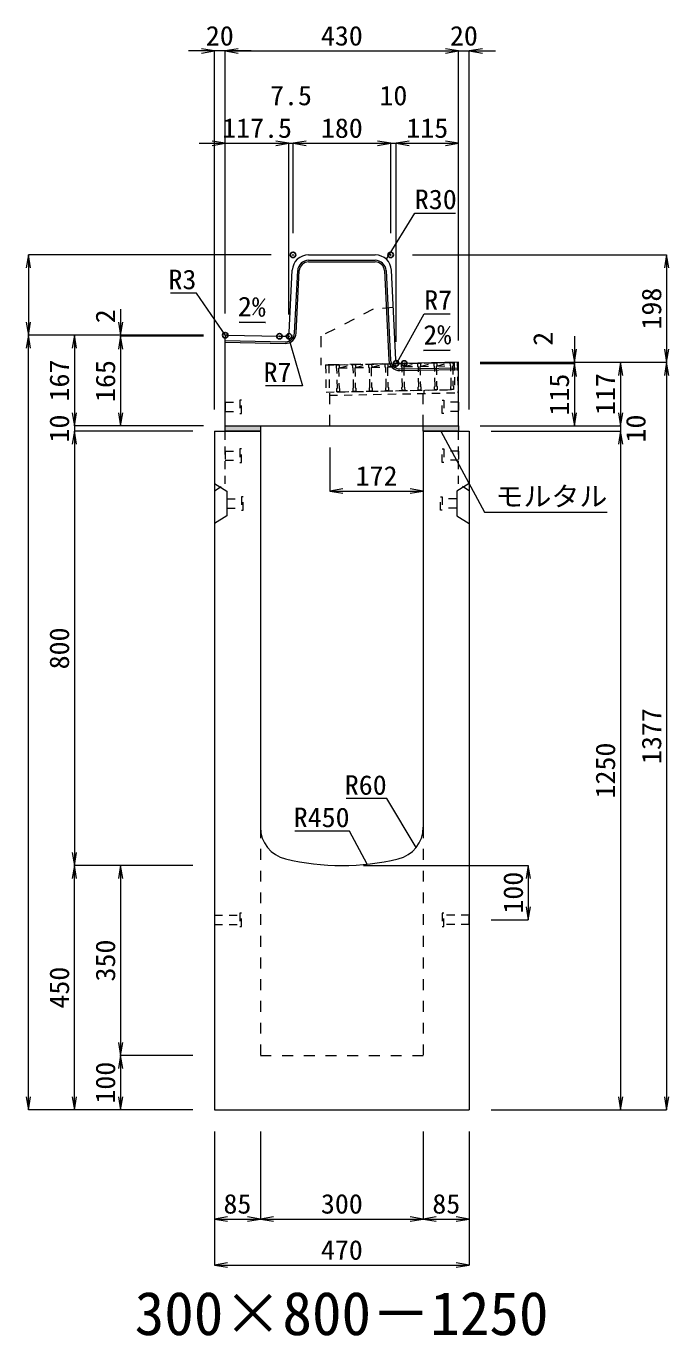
# Model space of a CAD drawing. Units: millimetres at full size. Extents: x -22536 to 51867, y -19720 to 38340.
# Drawn here: x 19818 to 21003, y 9434 to 11846 of the extents above; entities that cross this region are included whole.
import ezdxf
from ezdxf.enums import TextEntityAlignment as Align

# ---------------------------------------------------------------- set-up
doc = ezdxf.new("R2010")
doc.units = ezdxf.units.MM
doc.header["$LTSCALE"] = 20
doc.header["$PDMODE"] = 32
doc.header["$PDSIZE"] = 10
doc.linetypes.add('USER1', pattern=[2, 1, -1])
doc.linetypes.add('USER2', pattern=[1.35, 0.75, -0.6])
for name, color, linetype, lineweight in [('インサート', 3, 'USER2', 9), ('グレーチング', 7, 'USER2', 5), ('モルタル', 7, 'Continuous', 9), ('受枠', 3, 'USER2', 9), ('寸法線', 7, 'Continuous', 13), ('引出線', 4, 'Continuous', 13), ('本体', 2, 'Continuous', 13), ('目地', 132, 'Continuous', 5)]:
    doc.layers.add(name, color=color, linetype=linetype, lineweight=lineweight)
doc.layers.add('作業エリア', color=11, linetype='Continuous')
doc.layers.add('文字', color=7, linetype='Continuous')
doc.styles.add('ＭＳ 明朝', font='')
doc.styles.get('ＭＳ 明朝').set_extended_font_data('MS Mincho')

# ---------------------------------------------------------------- blocks, each defined once
blk = doc.blocks.new('open_arrow')
at = {"color": 0, "linetype": 'Continuous', "lineweight": -2}
blk.add_lwpolyline([(7.5, 1.25), (0, 0), (7.5, -1.25)], dxfattribs=at)

msp = doc.modelspace()

# ---------------------------------------------------------------- hatches: boundary and pattern name
at = {"layer": 'モルタル'}
for points in [[(20250, 11100), (20250, 11110), (20185, 11110), (20185, 11100)], [(20615, 11100), (20615, 11110), (20550, 11110), (20550, 11100)]]:
    msp.add_hatch(color=256, dxfattribs=at).paths.add_polyline_path(points)

# ---------------------------------------------------------------- linework, layer by layer
at = {"layer": 'インサート'}
for p, q in [((20185, 11153.5), (20212, 11153.5)), ((20185, 11153.5), (20185, 11136.5)), ((20215, 11157.5), (20212, 11157.5)), ((20212, 11157.5), (20212, 11132.5)), ((20215, 11132.5), (20215, 11157.5)), ((20585, 11157.5), (20588, 11157.5)), ((20585, 11132.5), (20585, 11157.5)), ((20588, 11157.5), (20588, 11132.5)), ((20615, 11153.5), (20588, 11153.5)), ((20615, 11153.5), (20615, 11136.5)), ((20185, 11136.5), (20212, 11136.5)), ((20212, 11132.5), (20215, 11132.5)), ((20588, 11132.5), (20585, 11132.5)), ((20615, 11136.5), (20588, 11136.5)), ((20185, 11063.5), (20212, 11063.5)), ((20185, 11063.5), (20185, 11046.5)), ((20215, 11067.5), (20212, 11067.5)), ((20212, 11067.5), (20212, 11042.5)), ((20215, 11042.5), (20215, 11067.5)), ((20585, 11067.5), (20588, 11067.5)), ((20585, 11042.5), (20585, 11067.5)), ((20588, 11067.5), (20588, 11042.5)), ((20615, 11063.5), (20588, 11063.5)), ((20615, 11063.5), (20615, 11046.5)), ((20185, 11046.5), (20212, 11046.5)), ((20212, 11042.5), (20215, 11042.5)), ((20588, 11042.5), (20585, 11042.5)), ((20615, 11046.5), (20588, 11046.5)), ((20218.2, 10979.5), (20215.2, 10979.5)), ((20215.2, 10979.5), (20215.2, 10954.5)), ((20218.2, 10954.5), (20218.2, 10979.5)), ((20581.8, 10979.5), (20584.8, 10979.5)), ((20581.8, 10954.5), (20581.8, 10979.5)), ((20584.8, 10979.5), (20584.8, 10954.5)), ((20188.2, 10975.5), (20215.2, 10975.5)), ((20188.2, 10975.5), (20188.2, 10958.5)), ((20188.2, 10958.5), (20215.2, 10958.5)), ((20215.2, 10954.5), (20218.2, 10954.5)), ((20584.8, 10954.5), (20581.8, 10954.5)), ((20611.8, 10975.5), (20584.8, 10975.5)), ((20611.8, 10958.5), (20584.8, 10958.5)), ((20611.8, 10975.5), (20611.8, 10958.5)), ((20165, 10208.5), (20212, 10208.5)), ((20165, 10208.5), (20165, 10191.5)), ((20215, 10212.5), (20212, 10212.5)), ((20212, 10212.5), (20212, 10187.5)), ((20215, 10187.5), (20215, 10212.5)), ((20588, 10212.5), (20585, 10212.5)), ((20585, 10212.5), (20585, 10187.5)), ((20588, 10187.5), (20588, 10212.5)), ((20635, 10208.5), (20588, 10208.5)), ((20635, 10191.5), (20635, 10208.5)), ((20165, 10191.5), (20212, 10191.5)), ((20212, 10187.5), (20215, 10187.5)), ((20585, 10187.5), (20588, 10187.5)), ((20635, 10191.5), (20588, 10191.5))]:
    msp.add_line(p, q, dxfattribs=at)
at = {"layer": 'グレーチング'}
for p, q in [((20389.92, 11222.5), (20604.88, 11226.8)), ((20395.04, 11216.6), (20419.92, 11223.1)), ((20425.04, 11217.2), (20449.91, 11223.7)), ((20455.03, 11217.8), (20479.91, 11224.3)), ((20455.03, 11217.8), (20480.03, 11218.3)), ((20485.03, 11218.4), (20509.9, 11224.9)), ((20485.03, 11218.4), (20510.02, 11218.9)), ((20515.02, 11219), (20539.89, 11225.5)), ((20515.02, 11219), (20540.01, 11219.5)), ((20545.01, 11219.6), (20569.89, 11226.1)), ((20545.01, 11219.6), (20570.01, 11220.1)), ((20575.01, 11220.2), (20599.88, 11226.7)), ((20575.01, 11220.2), (20600, 11220.7)), ((20395.04, 11216.6), (20420.04, 11217.1)), ((20425.04, 11217.2), (20450.03, 11217.7)), ((20390.92, 11172.51), (20605.88, 11176.81))]:
    msp.add_line(p, q, dxfattribs=at)
for points in [[(20389.92, 11222.5), (20394.92, 11222.6), (20395.04, 11216.6), (20394.06, 11215.58), (20394.78, 11179.59), (20395.8, 11178.61), (20395.92, 11172.61), (20390.92, 11172.51), (20390.8, 11178.51), (20391.78, 11179.53), (20391.06, 11215.52), (20390.04, 11216.5)], [(20419.92, 11223.1), (20424.92, 11223.2), (20425.04, 11217.2), (20424.06, 11216.18), (20424.78, 11180.19), (20425.8, 11179.21), (20425.92, 11173.21), (20420.92, 11173.11), (20420.8, 11179.11), (20421.78, 11180.13), (20421.06, 11216.12), (20420.04, 11217.1)], [(20449.91, 11223.7), (20454.91, 11223.8), (20455.03, 11217.8), (20454.05, 11216.78), (20454.77, 11180.79), (20455.79, 11179.81), (20455.91, 11173.81), (20450.91, 11173.71), (20450.79, 11179.71), (20451.77, 11180.73), (20451.05, 11216.72), (20450.03, 11217.7)], [(20479.91, 11224.3), (20484.91, 11224.4), (20485.03, 11218.4), (20484.05, 11217.38), (20484.77, 11181.39), (20485.79, 11180.41), (20485.91, 11174.41), (20480.91, 11174.31), (20480.79, 11180.31), (20481.77, 11181.33), (20481.05, 11217.32), (20480.03, 11218.3)], [(20509.9, 11224.9), (20514.9, 11225), (20515.02, 11219), (20514.04, 11217.98), (20514.76, 11181.99), (20515.78, 11181.01), (20515.9, 11175.01), (20510.9, 11174.91), (20510.78, 11180.91), (20511.76, 11181.93), (20511.04, 11217.92), (20510.02, 11218.9)], [(20539.89, 11225.5), (20544.89, 11225.6), (20545.01, 11219.6), (20544.03, 11218.58), (20544.75, 11182.59), (20545.77, 11181.61), (20545.89, 11175.61), (20540.89, 11175.51), (20540.77, 11181.51), (20541.75, 11182.53), (20541.03, 11218.52), (20540.01, 11219.5)], [(20569.89, 11226.1), (20574.89, 11226.2), (20575.01, 11220.2), (20574.03, 11219.18), (20574.75, 11183.19), (20575.77, 11182.21), (20575.89, 11176.21), (20570.89, 11176.11), (20570.77, 11182.11), (20571.75, 11183.13), (20571.03, 11219.12), (20570.01, 11220.1)], [(20599.88, 11226.7), (20604.88, 11226.8), (20605, 11220.8), (20604.02, 11219.78), (20604.74, 11183.79), (20605.76, 11182.81), (20605.88, 11176.81), (20600.88, 11176.71), (20600.76, 11182.71), (20601.74, 11183.73), (20601.02, 11219.72), (20600, 11220.7)]]:
    msp.add_lwpolyline(points, close=True, dxfattribs=at)
at = {"layer": 'モルタル'}
for points in [[(20185, 11110), (20250, 11110), (20250, 11100), (20185, 11100)], [(20550, 11110), (20615, 11110), (20615, 11100), (20550, 11100)]]:
    msp.add_lwpolyline(points, close=True, dxfattribs=at)
at = {"layer": '作業エリア'}
for p in [(20310, 11425), (20490, 11425), (20185, 11277), (20285, 11275), (20302.5, 11275), (20500, 11225), (20515, 11225)]:
    msp.add_point(p, dxfattribs=at)
at = {"layer": '受枠'}
for p, q in [((20369.93, 11222.1), (20612.88, 11226.96)), ((20369.93, 11222.1), (20370.93, 11172.11)), ((20375.93, 11222.22), (20377.05, 11166.23)), ((20606.88, 11226.84), (20607.88, 11176.85)), ((20612.88, 11226.96), (20614, 11170.97)), ((20370.93, 11172.11), (20607.88, 11176.85)), ((20377.05, 11166.23), (20614, 11170.97)), ((20550.89, 11175.71), (20551.01, 11169.71))]:
    msp.add_line(p, q, dxfattribs=at)
at = {"layer": '寸法線'}
for p, q in [((20233, 11800.58), (20117, 11800.58)), ((20165, 11140), (20165, 11800.58)), ((20185, 11800.58), (20615, 11800.58)), ((20185, 11317), (20185, 11800.58)), ((20185, 11317), (20185, 11800.58)), ((20567, 11800.58), (20683, 11800.58)), ((20615, 11267), (20615, 11800.58)), ((20615, 11267), (20615, 11800.58)), ((20635, 11140), (20635, 11800.58)), ((20137, 11630.58), (20302.5, 11630.58)), ((20185, 11317), (20185, 11630.58)), ((20254.5, 11630.58), (20358, 11630.58)), ((20302.5, 11315), (20302.5, 11630.58)), ((20302.5, 11315), (20302.5, 11630.58)), ((20310, 11465), (20310, 11630.58)), ((20310, 11630.58), (20490, 11630.58)), ((20310, 11465), (20310, 11630.58)), ((20442, 11630.58), (20548, 11630.58)), ((20490, 11465), (20490, 11630.58)), ((20490, 11465), (20490, 11630.58)), ((20500, 11265), (20500, 11630.58)), ((20500, 11630.58), (20615, 11630.58)), ((20500, 11265), (20500, 11630.58)), ((20615, 11267), (20615, 11630.58)), ((19822.06, 11425), (19822.06, 11277)), ((20270, 11425), (19822.06, 11425)), ((20530, 11425), (20998.78, 11425)), ((20998.78, 11425), (20998.78, 11227)), ((19992.06, 11325), (19992.06, 11227)), ((20145, 11277), (19822.06, 11277)), ((19822.06, 9850), (19822.06, 11277)), ((20145, 11277), (19822.06, 11277)), ((19907.06, 11277), (19907.06, 11110)), ((20145, 11277), (19907.06, 11277)), ((20145, 11277), (19992.06, 11277)), ((20145, 11275), (19992.06, 11275)), ((19992.06, 11275), (19992.06, 11110)), ((20145, 11275), (19992.06, 11275)), ((20828.78, 11275), (20828.78, 11177)), ((20655, 11227), (20828.78, 11227)), ((20655, 11227), (20913.78, 11227)), ((20655, 11227), (20998.78, 11227)), ((20655, 11227), (20998.78, 11227)), ((20655, 11225), (20828.78, 11225)), ((20655, 11225), (20828.78, 11225)), ((20828.78, 11225), (20828.78, 11110)), ((20913.78, 11227), (20913.78, 11110)), ((20998.78, 11227), (20998.78, 9850)), ((19907.06, 11158), (19907.06, 11052)), ((20913.78, 11158), (20913.78, 11052)), ((20145, 11110), (19907.06, 11110)), ((20145, 11110), (19907.06, 11110)), ((20125, 11100), (19907.06, 11100)), ((19907.06, 11100), (19907.06, 10300)), ((20125, 11100), (19907.06, 11100)), ((20145, 11110), (19992.06, 11110)), ((20655, 11110), (20828.78, 11110)), ((20655, 11110), (20913.78, 11110)), ((20655, 11110), (20913.78, 11110)), ((20675, 11100), (20913.78, 11100)), ((20675, 11100), (20913.78, 11100)), ((20913.78, 11100), (20913.78, 9850)), ((20378, 11070), (20378, 10989.77)), ((20378, 10989.77), (20550, 10989.77)), ((20125, 10300), (19907.06, 10300)), ((19907.06, 9850), (19907.06, 10300)), ((20125, 10300), (19907.06, 10300)), ((19992.06, 10300), (19992.06, 9950)), ((20125, 10300), (19992.06, 10300)), ((20440, 10300), (20743.78, 10300)), ((20743.78, 10300), (20743.78, 10200)), ((20675, 10200), (20743.78, 10200)), ((20125, 9950), (19992.06, 9950)), ((19992.06, 9950), (19992.06, 9850)), ((20125, 9950), (19992.06, 9950)), ((20125, 9850), (19822.06, 9850)), ((20125, 9850), (19907.06, 9850)), ((20125, 9850), (19992.06, 9850)), ((20675, 9850), (20913.78, 9850)), ((20675, 9850), (20998.78, 9850)), ((20165, 9810), (20165, 9648.84)), ((20165, 9810), (20165, 9563.84)), ((20250, 9810), (20250, 9648.84)), ((20250, 9810), (20250, 9648.84)), ((20550, 9810), (20550, 9648.84)), ((20550, 9810), (20550, 9648.84)), ((20635, 9810), (20635, 9648.84)), ((20635, 9810), (20635, 9563.84)), ((20165, 9648.84), (20250, 9648.84)), ((20250, 9648.84), (20550, 9648.84)), ((20550, 9648.84), (20635, 9648.84)), ((20165, 9563.84), (20635, 9563.84))]:
    msp.add_line(p, q, dxfattribs=at)
at = {"layer": '引出線'}
for points in [[(20482.14, 11416.74), (20534.6, 11502.07), (20609.27, 11502.07)], [(20185.9, 11276.08), (20131.83, 11354.5), (20084.11, 11354.5)], [(20501.83, 11226.93), (20551.86, 11316.53), (20599.79, 11316.53)], [(20259.18, 11300.18), (20210.44, 11301.15), (20259.18, 11300.18)], [(20300.67, 11276.93), (20327.18, 11183.56), (20259.25, 11183.56)], [(20550.86, 11248.59), (20599.57, 11249.56), (20550.83, 11248.59)], [(20582.5, 11100), (20663.13, 10950.97), (20889.05, 10950.97)], [(20537.07, 10333.32), (20482.66, 10423.21), (20407.98, 10423.21)], [(20446.44, 10302.4), (20414.22, 10363.55), (20313.21, 10363.55)]]:
    msp.add_lwpolyline(points, dxfattribs=at)
at = {"layer": '本体'}
for p, q in [((20338.54, 11425), (20461.46, 11425)), ((20302.83, 11281.65), (20308.57, 11396.5)), ((20499.67, 11231.65), (20491.43, 11396.5)), ((20185, 11110), (20185, 11273.94)), ((20188.06, 11276.94), (20285, 11275)), ((20285, 11275), (20295.84, 11275)), ((20515, 11225), (20506.66, 11225)), ((20615, 11227), (20515, 11225)), ((20615, 11110), (20615, 11227)), ((20165, 11100), (20165, 9850)), ((20165, 11100), (20250, 11100)), ((20185, 11110), (20615, 11110)), ((20250, 11100), (20250, 10370.53)), ((20550, 11100), (20635, 11100)), ((20550, 11100), (20550, 10370.53)), ((20635, 11100), (20635, 9850)), ((20165, 9850), (20635, 9850))]:
    msp.add_line(p, q, dxfattribs=at)
at = {"layer": '本体', "linetype": 'USER1'}
for p, q in [((20458, 11325), (20361, 11275)), ((20494.85, 11328), (20458, 11325)), ((20361, 11275), (20361, 11221.92)), ((20515, 11225), (20361, 11221.92)), ((20378, 11110), (20378, 11172.25)), ((20550, 11110), (20550, 11175.69))]:
    msp.add_line(p, q, dxfattribs=at)
at = {"layer": '本体', "linetype": 'USER2', "lineweight": 9}
for p, q in [((20185, 11003), (20185, 11100)), ((20615, 11003), (20615, 11100)), ((20165, 10990.5), (20185, 11003)), ((20635, 10990.5), (20615, 11003))]:
    msp.add_line(p, q, dxfattribs=at)
at = {"layer": '本体', "lineweight": 9}
for p, q in [((20165, 11004), (20188.2, 10989.5)), ((20634.58, 11003.74), (20611.8, 10989.5)), ((20188.2, 10989.5), (20188.2, 10944.5)), ((20611.8, 10989.5), (20611.8, 10944.5)), ((20188.2, 10944.5), (20165, 10930)), ((20611.8, 10944.5), (20635, 10930))]:
    msp.add_line(p, q, dxfattribs=at)
at = {"layer": '本体', "linetype": 'USER1', "lineweight": 15}
for p, q in [((20250, 10370.53), (20250, 9950)), ((20550, 10370.53), (20550, 9950)), ((20250, 9950), (20550, 9950))]:
    msp.add_line(p, q, dxfattribs=at)
at = {"layer": '本体'}
for centre, radius, start, end in [((20338.54, 11395), 30, 90, 177.13759), ((20461.46, 11395), 30, 2.86241, 90), ((20188, 11273.94), 3, 88.85424, 180), ((20295.84, 11282), 7, 270, 357.13759), ((20506.66, 11232), 7, 182.86241, 270), ((20310, 10370.53), 60, 180, 256.65764), ((20490, 10370.53), 60, 283.34236, 0), ((20400, 10750), 450, 256.65764, 283.34236)]:
    msp.add_arc(centre, radius, start, end, dxfattribs=at)
at = {"layer": '目地'}
for p, q in [((20338.54, 11415), (20461.46, 11415)), ((20338.54, 11412), (20461.46, 11412)), ((20312.81, 11280.94), (20318.56, 11396)), ((20315.81, 11280.79), (20321.56, 11395.85)), ((20478.44, 11395.85), (20486.69, 11230.84)), ((20481.44, 11396), (20489.69, 11230.99)), ((20185, 11267), (20295.49, 11264.79)), ((20185, 11264), (20295.43, 11261.79)), ((20507.01, 11214.84), (20615, 11217)), ((20507.07, 11211.84), (20615, 11214))]:
    msp.add_line(p, q, dxfattribs=at)
for centre, radius, start, end in [((20338.54, 11395), 20, 90, 177.13759), ((20338.54, 11395), 17, 90, 177.13759), ((20461.46, 11395), 20, 2.86241, 90), ((20461.46, 11395), 17, 2.86241, 90), ((20295.83, 11281.78), 20, 268.85424, 357.13759), ((20295.83, 11281.78), 17, 268.85424, 357.13759), ((20506.67, 11231.83), 20, 182.86241, 271.14576), ((20506.67, 11231.83), 17, 182.86241, 271.14576)]:
    msp.add_arc(centre, radius, start, end, dxfattribs=at)

# ---------------------------------------------------------------- block references
at = {"layer": '寸法線', "xscale": 3.2, "yscale": 3.2}
for p, rotation in [((20165, 11800.58), 180), ((20615, 11800.58), 180), ((20615, 11800.58), 180), ((20185, 11630.58), 180), ((20302.5, 11630.58), 180), ((20302.5, 11630.58), 180), ((20490, 11630.58), 180), ((20490, 11630.58), 180), ((20615, 11630.58), 180), ((19822.06, 11425), 270), ((20998.78, 11425), 270), ((19822.06, 11277), 90), ((19992.06, 11277), 90), ((19822.06, 11277), 270), ((19907.06, 11277), 270), ((19992.06, 11275), 270), ((19992.06, 11275), 270), ((20828.78, 11227), 90), ((20998.78, 11227), 90), ((20828.78, 11225), 270), ((20828.78, 11225), 270), ((20913.78, 11227), 270), ((20998.78, 11227), 270), ((19907.06, 11110), 90), ((19907.06, 11110), 90), ((19992.06, 11110), 90), ((20828.78, 11110), 90), ((20913.78, 11110), 90), ((20913.78, 11110), 90), ((19907.06, 11100), 270), ((19907.06, 11100), 270), ((20913.78, 11100), 270), ((20913.78, 11100), 270), ((20550, 10989.77), 180), ((19907.06, 10300), 90), ((19907.06, 10300), 270), ((19992.06, 10300), 270), ((20743.78, 10300), 270), ((20743.78, 10200), 90), ((19992.06, 9950), 90), ((19992.06, 9950), 270), ((19822.06, 9850), 90), ((19907.06, 9850), 90), ((19992.06, 9850), 90), ((20913.78, 9850), 90), ((20998.78, 9850), 90), ((20250, 9648.84), 180), ((20550, 9648.84), 180), ((20635, 9648.84), 180), ((20635, 9563.84), 180)]:
    msp.add_blockref('open_arrow', p, dxfattribs=dict(at, rotation=rotation))
for p in [(20185, 11800.58), (20185, 11800.58), (20635, 11800.58), (20310, 11630.58), (20310, 11630.58), (20500, 11630.58), (20500, 11630.58), (20378, 10989.77), (20165, 9648.84), (20250, 9648.84), (20550, 9648.84), (20165, 9563.84)]:
    msp.add_blockref('open_arrow', p, dxfattribs=at)
at = {"layer": '引出線', "xscale": 0.0533, "yscale": 0.0533}
for p, rotation in [((20482.14, 11416.74), 58.4), ((20259.18, 11300.18), 178.9), ((20185.9, 11276.08), 124.6), ((20300.67, 11276.93), 285.9), ((20550.86, 11248.59), 1.1), ((20501.83, 11226.93), 60.8), ((20582.5, 11100), 298.4), ((20537.07, 10333.32), 121.2), ((20446.44, 10302.4), 117.8)]:
    msp.add_blockref('open_arrow', p, dxfattribs=dict(at, rotation=rotation))

# ---------------------------------------------------------------- texts
at = {"layer": '寸法線', "style": 'ＭＳ 明朝', "width": 1.05}
for s, p in [('20', (20175, 11828.58)), ('430', (20400, 11828.58)), ('20', (20625, 11828.58)), ('7.5', (20306.25, 11718.58)), ('10', (20495, 11718.58)), ('117.5', (20243.75, 11658.58)), ('180', (20400, 11658.58)), ('115', (20557.5, 11658.58)), ('172', (20464, 11017.77)), ('85', (20207.5, 9676.84)), ('300', (20400, 9676.84)), ('85', (20592.5, 9676.84)), ('470', (20400, 9591.84))]:
    msp.add_text(s, height=36.03, dxfattribs=at).set_placement(p, align=Align.MIDDLE_CENTER)
for s, p in [('198', (20970.78, 11326)), ('2', (19964.06, 11311.82)), ('2', (20770.78, 11270.34)), ('167', (19879.06, 11193.5)), ('165', (19964.06, 11192.5)), ('115', (20800.78, 11167.5)), ('117', (20885.78, 11168.5)), ('10', (19879.06, 11105)), ('10', (20941.78, 11105)), ('800', (19879.06, 10700)), ('1377', (20970.78, 10538.5)), ('1250', (20885.78, 10475)), ('100', (20715.78, 10250)), ('350', (19964.06, 10125)), ('450', (19879.06, 10075)), ('100', (19964.06, 9900))]:
    msp.add_text(s, height=36.03, rotation=90, dxfattribs=at).set_placement(p, align=Align.MIDDLE_CENTER)
at = {"layer": '引出線', "style": 'ＭＳ 明朝', "width": 1.05}
for s, p in [('R30', (20534.6, 11545.27)), ('R7', (20551.86, 11359.73)), ('モルタル', (20683.13, 10998.08))]:
    msp.add_text(s, height=36.03, dxfattribs=at).set_placement(p, align=Align.TOP_LEFT)
for s, p in [('R3', (20131.83, 11397.7)), ('R7', (20307.18, 11226.76)), ('R60', (20482.66, 10466.41)), ('R450', (20414.22, 10406.75))]:
    msp.add_text(s, height=36.03, dxfattribs=at).set_placement(p, align=Align.TOP_RIGHT)
msp.add_text('2%', height=36.03, rotation=358.854, dxfattribs=at).set_placement((20260.12, 11347.07), align=Align.TOP_RIGHT)
msp.add_text('2%', height=36.03, rotation=1.146, dxfattribs=at).set_placement((20549.89, 11295.48), align=Align.TOP_LEFT)
at = {"layer": '文字', "style": 'ＭＳ 明朝'}
msp.add_text('300×800－1250', height=80.06, dxfattribs=at).set_placement((20399.52, 9475.03), align=Align.MIDDLE_CENTER)

doc.saveas('drawing.dxf')
